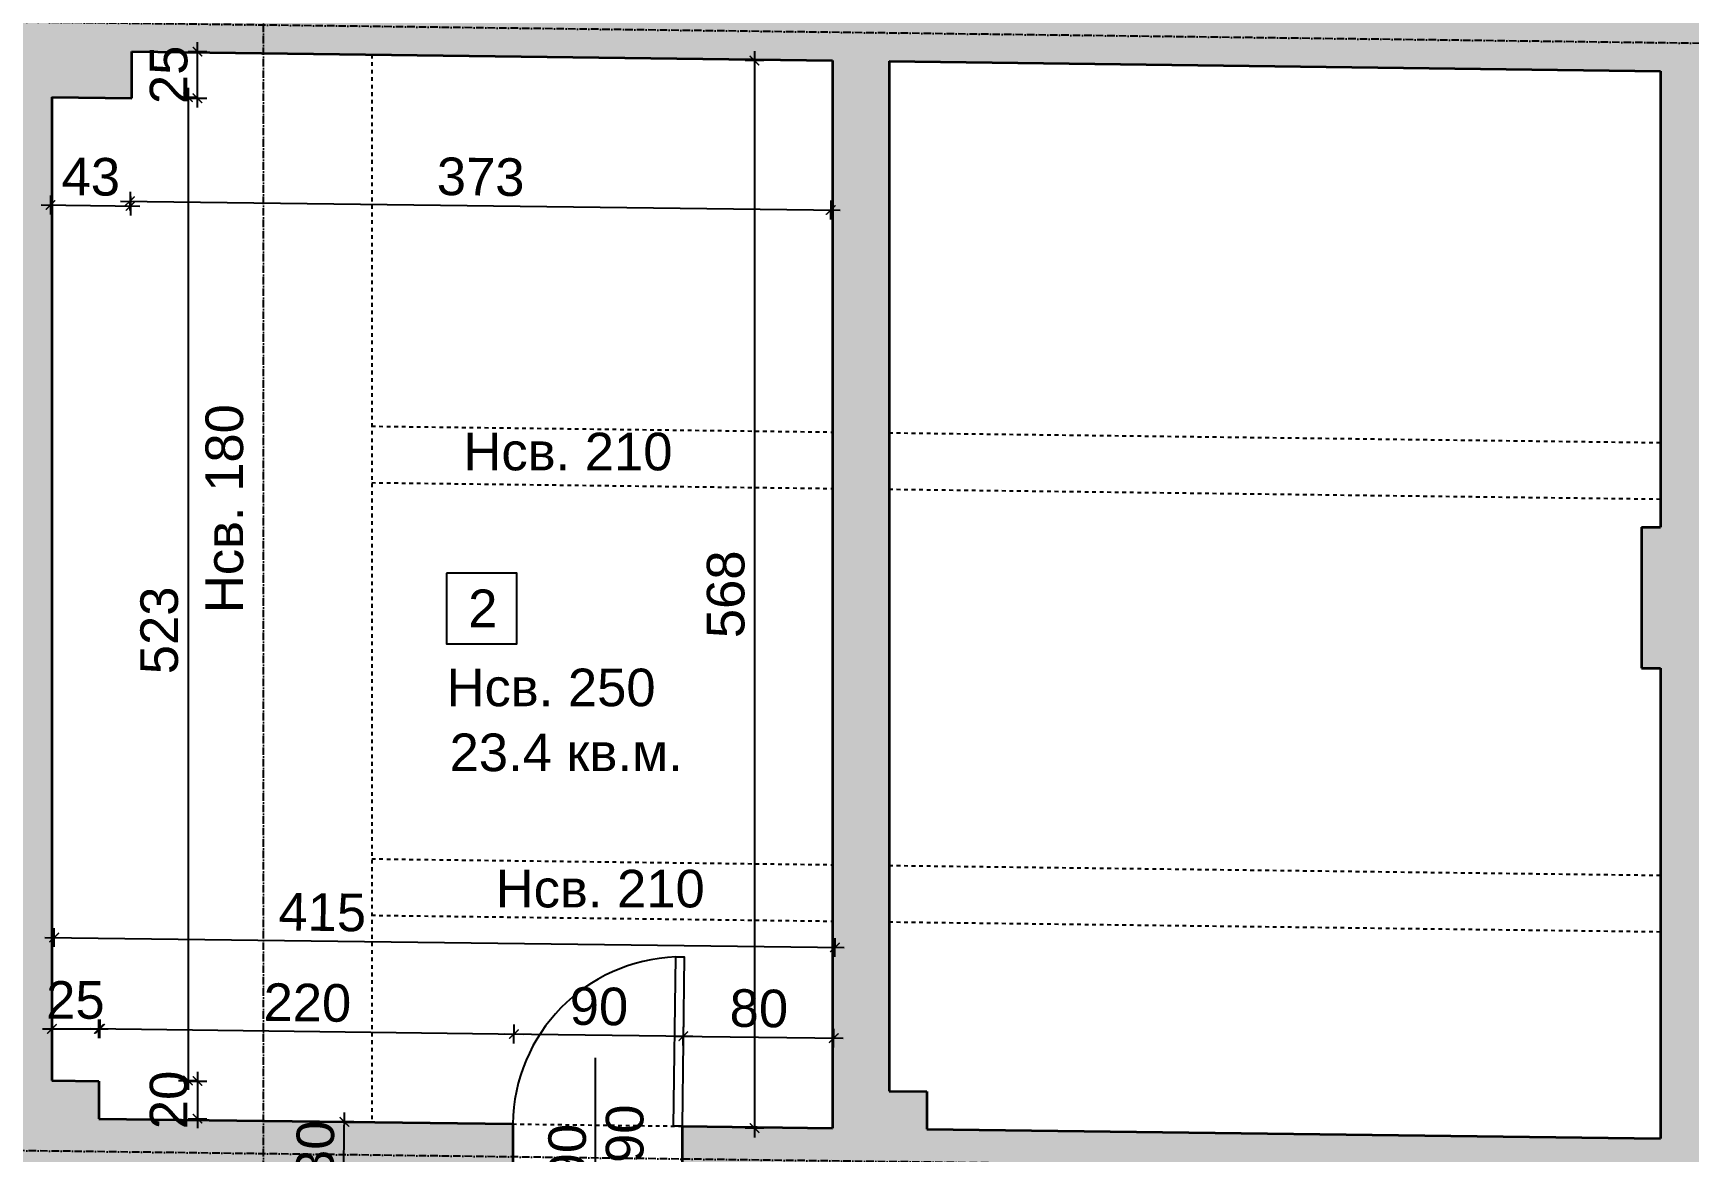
# Model space of a CAD drawing. Header units: inches. Extents: x -72385 to 39588, y -6525 to 66685.
# Drawn here: x -34122 to -33242, y 22767 to 23362 of the extents above; entities that cross this region are included whole.
import ezdxf

# ---------------------------------------------------------------- set-up
doc = ezdxf.new("R2010")
doc.units = ezdxf.units.IN
doc.header["$MEASUREMENT"] = 0
doc.linetypes.add('DashDot', pattern=[0.6, 0.4, -0.1, 0, -0.1])
doc.linetypes.add('Hidden', pattern=[0.4, 0.2, -0.2])
for name, color, linetype, lineweight in [('Врати', 251, 'Continuous', 25), ('Линия на разрез', 252, 'DashDot', 25), ('Надписи Hсв', 252, 'Continuous', 25), ('Надписи врати', 252, 'Continuous', 25), ('Надписи коти вътрешни', 252, 'Continuous', 25), ('Надписи номера на пом.', 252, 'Continuous', 25), ('Надписи площ', 252, 'Continuous', 25), ('Оси', 252, 'DashDot', 25), ('Пунктир', 253, 'Hidden', 25), ('Разрезни линии', 7, 'Continuous', 35), ('Щрих стени', 254, 'Continuous', 25)]:
    doc.layers.add(name, color=color, linetype=linetype, lineweight=lineweight)
doc.styles.add('Arial Regular', font='arial.ttf')
doc.styles.get("Standard").update_dxf_attribs({"font": 'arial.ttf'})
doc.dimstyles.new('Annotative', dxfattribs={"dimscale": 0, "dimtxt": 20, "dimasz": 5, "dimexe": 5, "dimexo": 5, "dimgap": 5, "dimtad": 1, "dimdec": 0, "dimzin": 0, "dimdsep": 46, "dimtxsty": 'Standard', "dimblk": 'ARCHTICK', "dimcen": 5, "dimdle": 5, "dimadec": 0, "dimazin": 0, "dimtfac": 1, "dimtdec": 0, "dimtofl": 0, "dimtmove": 0, "dimatfit": 3, "dimldrblk": 'ARCHTICK', "dimfxl": 5, "dimfxlon": 1, "dimtolj": 1, "dimtzin": 0, "dimarcsym": 1})

# ---------------------------------------------------------------- blocks, each defined once
blk = doc.blocks.new('_ArchTick')
at = {"color": 0, "linetype": 'ByBlock', "const_width": 0.15}
blk.add_lwpolyline([(-0.5, -0.5), (0.5, 0.5)], dxfattribs=at)
blk = doc.blocks.new('*D3576')
at = {"layer": 'Defpoints', "color": 0, "ltscale": 50, "transparency": 16777216}
for p in [(-34069.84, 23351.75), (-34034.95, 23351.75), (-34069.84, 23327)]:
    blk.add_point(p, dxfattribs=at)
at = {"layer": 'Надписи коти вътрешни', "color": 0, "lineweight": -2, "ltscale": 50, "transparency": 16777216}
for p, q in [((-34039.95, 23351.75), (-34029.95, 23351.75)), ((-34034.95, 23322), (-34034.95, 23356.75)), ((-34039.95, 23327), (-34029.95, 23327))]:
    blk.add_line(p, q, dxfattribs=at)
at = {"layer": 'Надписи коти вътрешни', "color": 0, "lineweight": -2, "ltscale": 50, "transparency": 16777216, "xscale": 5, "yscale": 5, "zscale": 5}
for p, rotation in [((-34034.95, 23351.75), 90), ((-34034.95, 23327), 270)]:
    blk.add_blockref('_ArchTick', p, dxfattribs=dict(at, rotation=rotation))
at = {"layer": 'Надписи коти вътрешни', "color": 0, "ltscale": 50, "transparency": 16777216, "insert": (-34050.16, 23339.38), "char_height": 20, "attachment_point": 5, "rotation": 90}
blk.add_mtext('\\A1;25', dxfattribs=at)
blk = doc.blocks.new('*D8199')
at = {"layer": 'Defpoints', "color": 0, "ltscale": 50, "transparency": 16777216}
for p in [(-34112.34, 23327.54), (-34112.34, 22804.75), (-34039.95, 22804.75)]:
    blk.add_point(p, dxfattribs=at)
at = {"layer": 'Надписи коти вътрешни', "color": 0, "lineweight": -2, "ltscale": 50, "transparency": 16777216}
for p, q in [((-34039.95, 23332.54), (-34039.95, 22799.75)), ((-34044.95, 23327.54), (-34034.95, 23327.54)), ((-34044.95, 22804.75), (-34034.95, 22804.75))]:
    blk.add_line(p, q, dxfattribs=at)
at = {"layer": 'Надписи коти вътрешни', "color": 0, "lineweight": -2, "ltscale": 50, "transparency": 16777216, "xscale": 5, "yscale": 5, "zscale": 5}
for p, rotation in [((-34039.95, 23327.54), 90), ((-34039.95, 22804.75), 270)]:
    blk.add_blockref('_ArchTick', p, dxfattribs=dict(at, rotation=rotation))
at = {"layer": 'Надписи коти вътрешни', "color": 0, "ltscale": 50, "transparency": 16777216, "insert": (-34055.17, 23044.05), "char_height": 20, "attachment_point": 5, "rotation": 90}
blk.add_mtext('\\A1;523', dxfattribs=at)
blk = doc.blocks.new('*D3577')
at = {"layer": 'Defpoints', "color": 0, "ltscale": 50, "transparency": 16777216}
for p in [(-34087.34, 22832.22), (-34112.34, 22804.75), (-34087.34, 22804.43)]:
    blk.add_point(p, dxfattribs=at)
at = {"layer": 'Надписи коти вътрешни', "color": 0, "lineweight": -2, "ltscale": 50, "transparency": 16777216}
for p, q in [((-34117.34, 22832.22), (-34082.34, 22832.22)), ((-34112.34, 22827.22), (-34112.34, 22837.22)), ((-34087.34, 22827.22), (-34087.34, 22837.22))]:
    blk.add_line(p, q, dxfattribs=at)
at = {"layer": 'Надписи коти вътрешни', "color": 0, "lineweight": -2, "ltscale": 50, "transparency": 16777216, "xscale": 5, "yscale": 5, "zscale": 5, "rotation": 180}
blk.add_blockref('_ArchTick', (-34112.34, 22832.22), dxfattribs=at)
at = {"layer": 'Надписи коти вътрешни', "color": 0, "lineweight": -2, "ltscale": 50, "transparency": 16777216, "xscale": 5, "yscale": 5, "zscale": 5}
blk.add_blockref('_ArchTick', (-34087.34, 22832.22), dxfattribs=at)
at = {"layer": 'Надписи коти вътрешни', "color": 0, "ltscale": 50, "transparency": 16777216, "insert": (-34099.84, 22847.43), "char_height": 20, "attachment_point": 5}
blk.add_mtext('\\A1;25', dxfattribs=at)
blk = doc.blocks.new('*D3578')
at = {"layer": 'Defpoints', "color": 0, "ltscale": 50, "transparency": 16777216}
for p in [(-33866.73, 22829.45), (-34087.34, 22784.43), (-33867.34, 22781.63)]:
    blk.add_point(p, dxfattribs=at)
at = {"layer": 'Надписи коти вътрешни', "color": 0, "lineweight": -2, "ltscale": 50, "transparency": 16777216}
for p, q in [((-34091.73, 22832.32), (-33861.73, 22829.39)), ((-34086.79, 22827.25), (-34086.66, 22837.25)), ((-33866.79, 22824.45), (-33866.66, 22834.45))]:
    blk.add_line(p, q, dxfattribs=at)
at = {"layer": 'Надписи коти вътрешни', "color": 0, "lineweight": -2, "ltscale": 50, "transparency": 16777216, "xscale": 5, "yscale": 5, "zscale": 5}
for p, rotation in [((-34086.73, 22832.25), 179.2706286525756), ((-33866.73, 22829.45), 359.2706286525755)]:
    blk.add_blockref('_ArchTick', p, dxfattribs=dict(at, rotation=rotation))
at = {"layer": 'Надписи коти вътрешни', "color": 0, "ltscale": 50, "transparency": 16777216, "insert": (-33976.53, 22846.06), "char_height": 20, "attachment_point": 5, "rotation": 359.27063}
blk.add_mtext('\\A1;220', dxfattribs=at)
blk = doc.blocks.new('*D3579')
at = {"layer": 'Defpoints', "color": 0, "ltscale": 50, "transparency": 16777216}
for p in [(-33776.73, 22828.31), (-33867.34, 22781.63), (-33777.34, 22780.48)]:
    blk.add_point(p, dxfattribs=at)
at = {"layer": 'Надписи коти вътрешни', "color": 0, "lineweight": -2, "ltscale": 50, "transparency": 16777216}
for p, q in [((-33866.79, 22824.45), (-33866.66, 22834.45)), ((-33776.79, 22823.31), (-33776.66, 22833.3)), ((-33871.73, 22829.51), (-33771.73, 22828.24))]:
    blk.add_line(p, q, dxfattribs=at)
at = {"layer": 'Надписи коти вътрешни', "color": 0, "lineweight": -2, "ltscale": 50, "transparency": 16777216, "xscale": 5, "yscale": 5, "zscale": 5}
for p, rotation in [((-33866.73, 22829.45), 179.2706286523655), ((-33776.73, 22828.31), 359.2706286523656)]:
    blk.add_blockref('_ArchTick', p, dxfattribs=dict(at, rotation=rotation))
at = {"layer": 'Надписи коти вътрешни', "color": 0, "ltscale": 50, "transparency": 16777216, "insert": (-33821.53, 22844.09), "char_height": 20, "attachment_point": 5, "rotation": 359.27063}
blk.add_mtext('\\A1;90', dxfattribs=at)
blk = doc.blocks.new('*D3580')
at = {"layer": 'Defpoints', "color": 0, "ltscale": 50, "transparency": 16777216}
for p in [(-33696.73, 22827.29), (-33777.34, 22780.48), (-33697.34, 22779.46)]:
    blk.add_point(p, dxfattribs=at)
at = {"layer": 'Надписи коти вътрешни', "color": 0, "lineweight": -2, "ltscale": 50, "transparency": 16777216}
for p, q in [((-33776.79, 22823.31), (-33776.66, 22833.3)), ((-33696.79, 22822.29), (-33696.66, 22832.29)), ((-33781.73, 22828.37), (-33691.73, 22827.22))]:
    blk.add_line(p, q, dxfattribs=at)
at = {"layer": 'Надписи коти вътрешни', "color": 0, "lineweight": -2, "ltscale": 50, "transparency": 16777216, "xscale": 5, "yscale": 5, "zscale": 5}
for p, rotation in [((-33776.73, 22828.31), 179.2706286525384), ((-33696.73, 22827.29), 359.2706286525383)]:
    blk.add_blockref('_ArchTick', p, dxfattribs=dict(at, rotation=rotation))
at = {"layer": 'Надписи коти вътрешни', "color": 0, "ltscale": 50, "transparency": 16777216, "insert": (-33736.53, 22843.01), "char_height": 20, "attachment_point": 5, "rotation": 359.27063}
blk.add_mtext('\\A1;80', dxfattribs=at)
blk = doc.blocks.new('*D3581')
at = {"layer": 'Defpoints', "color": 0, "ltscale": 50, "transparency": 16777216}
for p in [(-33697.34, 23347.01), (-33738.86, 22779.46), (-33697.34, 22779.46)]:
    blk.add_point(p, dxfattribs=at)
at = {"layer": 'Надписи коти вътрешни', "color": 0, "lineweight": -2, "ltscale": 50, "transparency": 16777216}
for p, q in [((-33738.86, 23352.01), (-33738.86, 22774.46)), ((-33733.86, 23347.01), (-33743.86, 23347.01)), ((-33733.86, 22779.46), (-33743.86, 22779.46))]:
    blk.add_line(p, q, dxfattribs=at)
at = {"layer": 'Надписи коти вътрешни', "color": 0, "lineweight": -2, "ltscale": 50, "transparency": 16777216, "xscale": 5, "yscale": 5, "zscale": 5}
for p, rotation in [((-33738.86, 23347.01), 90), ((-33738.86, 22779.46), 270)]:
    blk.add_blockref('_ArchTick', p, dxfattribs=dict(at, rotation=rotation))
at = {"layer": 'Надписи коти вътрешни', "color": 0, "ltscale": 50, "transparency": 16777216, "insert": (-33754.07, 23063.24), "char_height": 20, "attachment_point": 5, "rotation": 90}
blk.add_mtext('\\A1;568', dxfattribs=at)
blk = doc.blocks.new('*D8198')
at = {"layer": 'Defpoints', "color": 0, "ltscale": 50, "transparency": 16777216}
for p in [(-33696.11, 22875.49), (-34112.34, 22784.75), (-33697.34, 22779.46)]:
    blk.add_point(p, dxfattribs=at)
at = {"layer": 'Надписи коти вътрешни', "color": 0, "lineweight": -2, "ltscale": 50, "transparency": 16777216}
for p, q in [((-34111.18, 22875.77), (-34111.05, 22885.77)), ((-34116.11, 22880.83), (-33691.12, 22875.42)), ((-33696.18, 22870.49), (-33696.05, 22880.49))]:
    blk.add_line(p, q, dxfattribs=at)
at = {"layer": 'Надписи коти вътрешни', "color": 0, "lineweight": -2, "ltscale": 50, "transparency": 16777216, "xscale": 5, "yscale": 5, "zscale": 5}
for p, rotation in [((-34111.11, 22880.77), 179.2706286525472), ((-33696.11, 22875.49), 359.2706286525473)]:
    blk.add_blockref('_ArchTick', p, dxfattribs=dict(at, rotation=rotation))
at = {"layer": 'Надписи коти вътрешни', "color": 0, "ltscale": 50, "transparency": 16777216, "insert": (-33968.61, 22894.17), "char_height": 20, "attachment_point": 5, "rotation": 359.27063}
blk.add_mtext('\\A1;415', dxfattribs=at)
blk = doc.blocks.new('*D3602')
at = {"layer": 'Defpoints', "color": 0, "ltscale": 50, "transparency": 16777216}
for p in [(-34112.34, 23327.54), (-34069.84, 23327), (-34070.57, 23269.68)]:
    blk.add_point(p, dxfattribs=at)
at = {"layer": 'Надписи коти вътрешни', "color": 0, "lineweight": -2, "ltscale": 50, "transparency": 16777216}
for p, q in [((-34118.07, 23270.29), (-34065.57, 23269.62)), ((-34113, 23275.22), (-34113.13, 23265.22)), ((-34070.5, 23274.68), (-34070.63, 23264.68))]:
    blk.add_line(p, q, dxfattribs=at)
at = {"layer": 'Надписи коти вътрешни', "color": 0, "lineweight": -2, "ltscale": 50, "transparency": 16777216, "xscale": 5, "yscale": 5, "zscale": 5}
for p, rotation in [((-34113.07, 23270.22), 179.2706286525393), ((-34070.57, 23269.68), 359.2706286525393)]:
    blk.add_blockref('_ArchTick', p, dxfattribs=dict(at, rotation=rotation))
at = {"layer": 'Надписи коти вътрешни', "color": 0, "ltscale": 50, "transparency": 16777216, "insert": (-34091.62, 23285.17), "char_height": 20, "attachment_point": 5, "rotation": 359.27063}
blk.add_mtext('\\A1;43', dxfattribs=at)
blk = doc.blocks.new('*D3603')
at = {"layer": 'Defpoints', "color": 0, "ltscale": 50, "transparency": 16777216}
for p in [(-34069.84, 23351.75), (-33697.34, 23347.01), (-33698.35, 23267.52)]:
    blk.add_point(p, dxfattribs=at)
at = {"layer": 'Надписи коти вътрешни', "color": 0, "lineweight": -2, "ltscale": 50, "transparency": 16777216}
for p, q in [((-34075.85, 23272.32), (-33693.35, 23267.45)), ((-34070.79, 23277.26), (-34070.91, 23267.26)), ((-33698.29, 23272.52), (-33698.41, 23262.52))]:
    blk.add_line(p, q, dxfattribs=at)
at = {"layer": 'Надписи коти вътрешни', "color": 0, "lineweight": -2, "ltscale": 50, "transparency": 16777216, "xscale": 5, "yscale": 5, "zscale": 5}
for p, rotation in [((-34070.85, 23272.26), 179.2706286525483), ((-33698.35, 23267.52), 359.2706286525482)]:
    blk.add_blockref('_ArchTick', p, dxfattribs=dict(at, rotation=rotation))
at = {"layer": 'Надписи коти вътрешни', "color": 0, "ltscale": 50, "transparency": 16777216, "insert": (-33884.41, 23285.1), "char_height": 20, "attachment_point": 5, "rotation": 359.27063}
blk.add_mtext('\\A1;373', dxfattribs=at)
blk = doc.blocks.new('*D3604')
at = {"layer": 'Defpoints', "color": 0, "ltscale": 50, "transparency": 16777216}
for p in [(-34087.34, 22804.43), (-34087.34, 22784.43), (-34034.95, 22784.43)]:
    blk.add_point(p, dxfattribs=at)
at = {"layer": 'Надписи коти вътрешни', "color": 0, "lineweight": -2, "ltscale": 50, "transparency": 16777216}
for p, q in [((-34039.95, 22804.43), (-34029.95, 22804.43)), ((-34034.95, 22809.43), (-34034.95, 22779.43)), ((-34039.95, 22784.43), (-34029.95, 22784.43))]:
    blk.add_line(p, q, dxfattribs=at)
at = {"layer": 'Надписи коти вътрешни', "color": 0, "lineweight": -2, "ltscale": 50, "transparency": 16777216, "xscale": 5, "yscale": 5, "zscale": 5}
for p, rotation in [((-34034.95, 22804.43), 90), ((-34034.95, 22784.43), 270)]:
    blk.add_blockref('_ArchTick', p, dxfattribs=dict(at, rotation=rotation))
at = {"layer": 'Надписи коти вътрешни', "color": 0, "ltscale": 50, "transparency": 16777216, "insert": (-34050.16, 22794.43), "char_height": 20, "attachment_point": 5, "rotation": 90}
blk.add_mtext('\\A1;20', dxfattribs=at)
blk = doc.blocks.new('*D7544')
at = {"layer": 'Defpoints', "color": 0, "ltscale": 10, "transparency": 16777216}
for p in [(-33956.85, 22782.77), (-33929.27, 22782.41), (-33929.65, 22752.42)]:
    blk.add_point(p, dxfattribs=at)
at = {"layer": 'Надписи коти вътрешни', "color": 0, "lineweight": -2, "ltscale": 10, "transparency": 16777216}
for p, q in [((-33957.3, 22747.77), (-33956.79, 22787.77)), ((-33951.86, 22782.7), (-33961.85, 22782.83)), ((-33952.24, 22752.7), (-33962.24, 22752.83))]:
    blk.add_line(p, q, dxfattribs=at)
at = {"layer": 'Надписи коти вътрешни', "color": 0, "lineweight": -2, "ltscale": 10, "transparency": 16777216, "xscale": 5, "yscale": 5, "zscale": 5}
for p, rotation in [((-33956.85, 22782.77), 89.27062865254985), ((-33957.24, 22752.77), 269.2706286525499)]:
    blk.add_blockref('_ArchTick', p, dxfattribs=dict(at, rotation=rotation))
at = {"layer": 'Надписи коти вътрешни', "color": 0, "ltscale": 10, "transparency": 16777216, "insert": (-33972.26, 22767.96), "char_height": 20, "attachment_point": 5, "rotation": 89.27063}
blk.add_mtext('\\A1;30', dxfattribs=at)

msp = doc.modelspace()

# ---------------------------------------------------------------- hatches: boundary and pattern name
at = {"layer": 'Щрих стени', "ltscale": 10}
h = msp.add_hatch(color=256, dxfattribs=at)
h.dxf.hatch_style = 1
h.paths.add_polyline_path([(-34699.84, 23419.73), (-34709.84, 23419.85), (-34709.84, 23912.44), (-34707.34, 23912.41), (-34707.34, 23992.42), (-34742.34, 23992.86), (-34742.34, 23912.86), (-34739.84, 23912.82), (-34739.84, 23420.24), (-34774.84, 23420.68), (-34774.84, 23390.73), (-34842.34, 23391.59), (-34842.72, 23361.59), (-34749.84, 23360.41), (-34749.84, 23330.36), (-34699.84, 23329.72), (-34699.84, 23359.77), (-34199.84, 23353.41), (-34199.84, 23328.66), (-34142.34, 23327.93), (-34142.34, 23082.65), (-34842.34, 23091.56), (-34842.72, 23061.57), (-34749.84, 23060.38), (-34749.84, 22820.36), (-34749.84, 22765.36), (-34774.84, 22765.68), (-34774.84, 22730.67), (-34754.84, 22730.42), (-34142.34, 22722.62), (-34142.34, 22185.08), (-34707.34, 22192.27), (-34707.34, 22237.28), (-34742.34, 22237.72), (-34742.34, 22157.71), (-34739.17, 22056.31), (-34709.18, 22057.25), (-34711.53, 22132.32), (-34680.9, 22131.93), (-34681.3, 22146.94), (-34124.55, 22139.85), (-34091.53, 21060.97), (-34074.04, 21061.43), (-34112.34, 22313.04), (-34112.34, 22404.71), (-34062.34, 22404.08), (-34062.34, 22434.08), (-34112.34, 22434.72), (-34112.34, 22754.74), (-33867.34, 22751.62), (-33867.34, 22781.63), (-34087.34, 22784.43), (-34087.34, 22804.43), (-34112.34, 22804.75), (-34112.34, 23327.54), (-34069.84, 23327), (-34069.84, 23351.75), (-33697.34, 23347.01), (-33697.34, 22779.46), (-33777.34, 22780.48), (-33777.34, 22750.48), (-33207.34, 22743.22), (-33207.34, 22763.22), (-33222.34, 22763.41), (-33222.34, 23973.51), (-33742.34, 23980.13), (-33742.34, 23965.13), (-33882.34, 23966.91), (-33882.34, 23981.91), (-34142.34, 23985.22), (-34142.34, 23905.22), (-34107.34, 23904.77), (-34107.34, 23949.78), (-33697.34, 23944.56), (-33697.34, 23377.01), (-34069.84, 23381.75), (-34069.84, 23407.01), (-34199.84, 23408.66), (-34199.84, 23383.41), (-34699.84, 23389.77)])
h.paths.add_polyline_path([(-34207.34, 23053.48), (-34207.34, 22983.47), (-34142.34, 22982.64), (-34142.34, 22792.63), (-34182.34, 22793.14), (-34182.34, 22728.13), (-34699.84, 22734.72), (-34699.84, 22819.73), (-34744.84, 22820.3), (-34744.84, 23060.32)], flags=16)
h.paths.add_polyline_path([(-33667.34, 23406.63), (-33667.34, 23929.17), (-33622.34, 23928.6), (-33622.34, 23943.6), (-33257.34, 23938.96), (-33257.34, 23683.93), (-33267.34, 23684.06), (-33267.34, 23609.06), (-33257.34, 23608.93), (-33257.34, 23371.41), (-33597.34, 23375.74), (-33597.34, 23405.74)], flags=16)
h.paths.add_polyline_path([(-33667.34, 23346.63), (-33257.34, 23341.41), (-33257.34, 23098.89), (-33267.34, 23099.01), (-33267.34, 23024.01), (-33257.34, 23023.88), (-33257.34, 22773.86), (-33647.34, 22778.83), (-33647.34, 22798.83), (-33667.34, 22799.08)], flags=16)
h.paths.add_polyline_path([(-34407.34, 23988.6), (-34442.34, 23989.04), (-34442.34, 23954.04), (-34407.34, 23953.6)], flags=17)
h.paths.add_polyline_path([(-33207.34, 22423.2), (-33902.34, 22432.04), (-33902.34, 22402.04), (-33842.34, 22401.28), (-33842.34, 22146.26), (-33839.77, 22058.15), (-33804.81, 22059.17), (-33807.34, 22145.81), (-33807.34, 22180.81), (-33812.34, 22180.88), (-33812.34, 22390.89), (-33777.34, 22390.45), (-33777.34, 22400.45), (-33337.34, 22394.85), (-33337.34, 22379.85), (-33257.34, 22378.83), (-33257.34, 22173.81), (-33542.34, 22177.44), (-33542.34, 22142.44), (-33222.34, 22138.36), (-33222.34, 22403.39), (-33207.34, 22403.19)], flags=17)

# ---------------------------------------------------------------- linework, layer by layer
at = {"layer": 'Врати', "ltscale": 50}
msp.add_lwpolyline([(-33777.34, 22780.48), (-33781.84, 22780.54), (-33780.69, 22870.54), (-33776.19, 22870.48)], close=True, dxfattribs=at)
msp.add_arc((-33777.34, 22780.48), 90.01, 92.13661, 179.27063, dxfattribs=at)
at = {"layer": 'Линия на разрез', "ltscale": 10}
msp.add_line((-33999.92, 22148.26), (-33999.92, 24115.76), dxfattribs=at)
at = {"layer": 'Надписи врати', "ltscale": 50}
msp.add_line((-33823.39, 22716.72), (-33823.39, 22816.72), dxfattribs=at)
at = {"layer": 'Надписи номера на пом.', "ltscale": 50}
msp.add_lwpolyline([(-33902.67, 23074.45), (-33902.67, 23036.95), (-33865.17, 23036.95), (-33865.17, 23074.45)], close=True, dxfattribs=at)
at = {"layer": 'Оси', "ltscale": 10}
msp.add_line((-32839.84, 23351.09), (-34842.34, 23376.59), dxfattribs=at)
msp.add_lwpolyline([(-32839.84, 22751.04), (-34842.34, 22776.54)], dxfattribs=at)
at = {"layer": 'Пунктир', "ltscale": 10}
for p, q in [((-33942.34, 23350.13), (-33942.34, 22782.58)), ((-33942.34, 23152.61), (-33697.34, 23149.49)), ((-33667.34, 23149.11), (-33257.34, 23143.89)), ((-33942.34, 23122.61), (-33697.34, 23119.49)), ((-33667.34, 23119.11), (-33257.34, 23113.89)), ((-33942.34, 22922.59), (-33697.34, 22919.47)), ((-33667.34, 22919.09), (-33257.34, 22913.87)), ((-33942.34, 22892.59), (-33697.34, 22889.47)), ((-33667.34, 22889.09), (-33257.34, 22883.87)), ((-33867.34, 22781.63), (-33777.34, 22780.48))]:
    msp.add_line(p, q, dxfattribs=at)
at = {"layer": 'Разрезни линии', "ltscale": 50}
for p, q in [((-34069.84, 23351.75), (-33697.34, 23347.01)), ((-34069.84, 23327), (-34069.84, 23351.75)), ((-33697.34, 23347.01), (-33697.34, 22779.46)), ((-33667.34, 23346.63), (-33257.34, 23341.41)), ((-33667.34, 23346.63), (-33667.34, 22799.08)), ((-33257.34, 23341.41), (-33257.34, 23098.89)), ((-34112.34, 23327.54), (-34112.34, 22804.75)), ((-34112.34, 23327.54), (-34069.84, 23327)), ((-33267.34, 23099.01), (-33257.34, 23098.89)), ((-33267.34, 23099.01), (-33267.34, 23024.01)), ((-33267.34, 23024.01), (-33257.34, 23023.88)), ((-33257.34, 23023.88), (-33257.34, 22773.86)), ((-34112.34, 22804.75), (-34087.34, 22804.43)), ((-34087.34, 22804.43), (-34087.34, 22784.43)), ((-33667.34, 22799.08), (-33647.34, 22798.83)), ((-33647.34, 22798.83), (-33647.34, 22778.83)), ((-34087.34, 22784.43), (-33867.34, 22781.63)), ((-33867.34, 22781.63), (-33867.34, 22751.62)), ((-33777.34, 22780.48), (-33777.34, 22750.48)), ((-33777.34, 22780.48), (-33697.34, 22779.46)), ((-33647.34, 22778.83), (-33257.34, 22773.86))]:
    msp.add_line(p, q, dxfattribs=at)

# ---------------------------------------------------------------- texts
at = {"layer": 'Надписи Hсв', "ltscale": 100, "insert": (-34030.7, 23053.21), "char_height": 20, "width": 180.4891, "attachment_point": 1, "rotation": 90, "style": 'Arial Regular'}
msp.add_mtext('\\pxt8;Hсв. 180', dxfattribs=at)
at = {"layer": 'Надписи Hсв', "ltscale": 100, "char_height": 20, "width": 180.4891, "attachment_point": 1, "style": 'Arial Regular'}
for s, insert in [('\\pxt8;Hсв. 210', (-33893.57, 23149.14)), ('\\pxt8;Hсв. 250', (-33902.56, 23023.73)), ('\\pxt8;Hсв. 210', (-33876.44, 22916.76))]:
    msp.add_mtext(s, dxfattribs=dict(at, insert=insert))
at = {"layer": 'Надписи врати', "ltscale": 100, "char_height": 20, "width": 180.4891, "attachment_point": 1, "rotation": 90, "style": 'Arial Regular'}
for s, insert in [('190', (-33817.9, 22745.38)), ('90', (-33848.46, 22750.64))]:
    msp.add_mtext(s, dxfattribs=dict(at, insert=insert))
at = {"layer": 'Надписи номера на пом.', "ltscale": 100, "insert": (-33973.52, 23065.76), "char_height": 20, "width": 180.4891, "attachment_point": 1, "style": 'Arial Regular'}
msp.add_mtext('\\pxqc;2', dxfattribs=at)
at = {"layer": 'Надписи площ', "ltscale": 100, "insert": (-33900.94, 22989.21), "char_height": 20, "width": 180.4891, "attachment_point": 1, "style": 'Arial Regular'}
msp.add_mtext('23.4 кв.м.', dxfattribs=at)

# ---------------------------------------------------------------- dimensions: what is measured, and where the dimension line sits
at = {"layer": 'Надписи коти вътрешни', "ltscale": 50}
for p1, p2, distance, picture, middle in [((-34069.84, 23351.75), (-33697.34, 23347.01), -79.5, '*D3603', (-33884.41, 23285.1)), ((-33697.34, 23347.01), (-33697.34, 22779.46), -41.52, '*D3581', (-33754.07, 23063.24)), ((-34112.34, 23327.54), (-34069.84, 23327), -57.33, '*D3602', (-34091.62, 23285.17)), ((-34087.34, 22784.43), (-33867.34, 22781.63), 47.83, '*D3578', (-33976.53, 22846.06)), ((-33867.34, 22781.63), (-33777.34, 22780.48), 47.83, '*D3579', (-33821.53, 22844.09))]:
    dim = msp.add_aligned_dim(p1=p1, p2=p2, distance=distance, dimstyle='Annotative', override={"dimscale": 0, "dimtix": 0, "dimtofl": 0, "dimtmove": 0, "dimatfit": 3}, dxfattribs=at)
    dim.commit()
    dim.dimension.update_dxf_attribs({"geometry": picture, "text_midpoint": middle})
for base, p1, p2, angle, picture, middle, dimtype in [((-34034.95, 23351.75), (-34069.84, 23327), (-34069.84, 23351.75), 90, '*D3576', (-34034.95, 23339.38), 129), ((-34039.95, 22804.75), (-34112.34, 23327.54), (-34112.34, 22804.75), 270, '*D8199', (-34039.95, 23044.05), 129), ((-33696.11, 22875.49), (-34112.34, 22784.75), (-33697.34, 22779.46), 359.27063, '*D8198', (-33968.8, 22878.96), 129), ((-33696.73, 22827.29), (-33777.34, 22780.48), (-33697.34, 22779.46), 359.27063, '*D3580', (-33736.73, 22827.8), 129), ((-34034.95, 22784.43), (-34087.34, 22804.43), (-34087.34, 22784.43), 90, '*D3604', (-34034.95, 22794.43), 128)]:
    dim = msp.add_linear_dim(base=base, p1=p1, p2=p2, angle=angle, dimstyle='Annotative', override={"dimscale": 0, "dimtix": 0, "dimtofl": 0, "dimtmove": 0, "dimatfit": 3}, dxfattribs=at)
    dim.commit()
    dim.dimension.update_dxf_attribs({"geometry": picture, "text_midpoint": middle, "dimtype": dimtype})
dim = msp.add_linear_dim(base=(-34087.34, 22832.22), p1=(-34112.34, 22804.75), p2=(-34087.34, 22804.43), dimstyle='Annotative', override={"dimscale": 0, "dimtix": 0, "dimtofl": 0, "dimtmove": 0, "dimatfit": 3}, dxfattribs=at)
dim.commit()
dim.dimension.update_dxf_attribs({"geometry": '*D3577', "text_midpoint": (-34099.84, 22832.22), "dimtype": 128})
at = {"layer": 'Надписи коти вътрешни', "ltscale": 10}
dim = msp.add_linear_dim(base=(-33956.85, 22782.77), p1=(-33929.65, 22752.42), p2=(-33929.27, 22782.41), angle=89.27063, dimstyle='Annotative', override={"dimscale": 0, "dimtix": 0, "dimtofl": 0, "dimtmove": 0, "dimatfit": 3}, dxfattribs=at)
dim.commit()
dim.dimension.update_dxf_attribs({"geometry": '*D7544', "text_midpoint": (-33957.05, 22767.77), "dimtype": 129})

doc.saveas('drawing.dxf')
